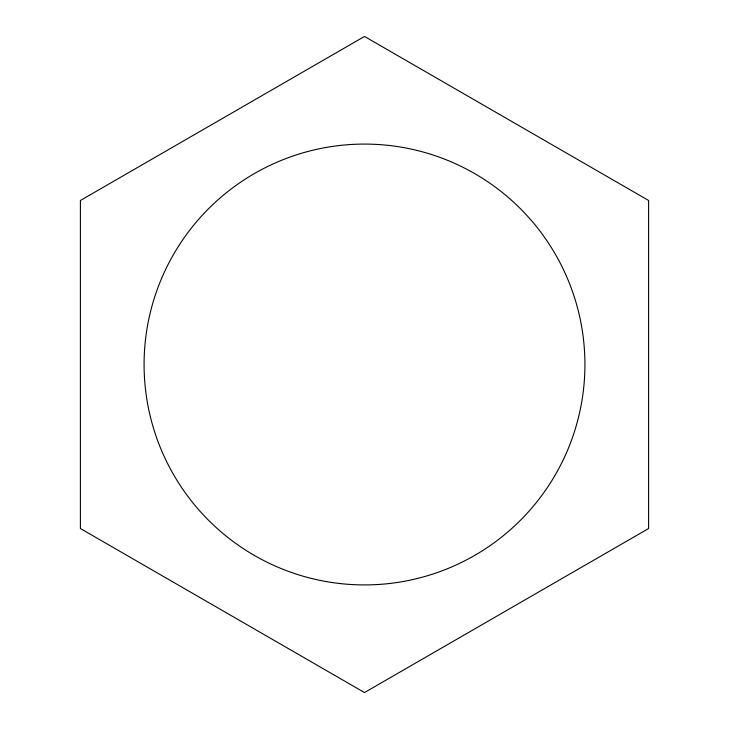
<?xml version="1.0" encoding="UTF-8"?>
<svg xmlns="http://www.w3.org/2000/svg" width="729" height="729" viewBox="0 0 729 729"><rect width="100%" height="100%" fill="white"/><g stroke="black" fill="none" stroke-linecap="round" stroke-linejoin="round"><path stroke-width="1.09" d="M364.5 36.45L80.4 200.475L80.4 528.525L364.5 692.55L648.6 528.525L648.6 200.475L364.5 36.45M254.293 555.389A220.422 220.422 0 0 0 584.922 364.5A220.422 220.422 0 0 0 254.293 173.611A220.422 220.422 0 0 0 254.293 555.389"/></g></svg>
